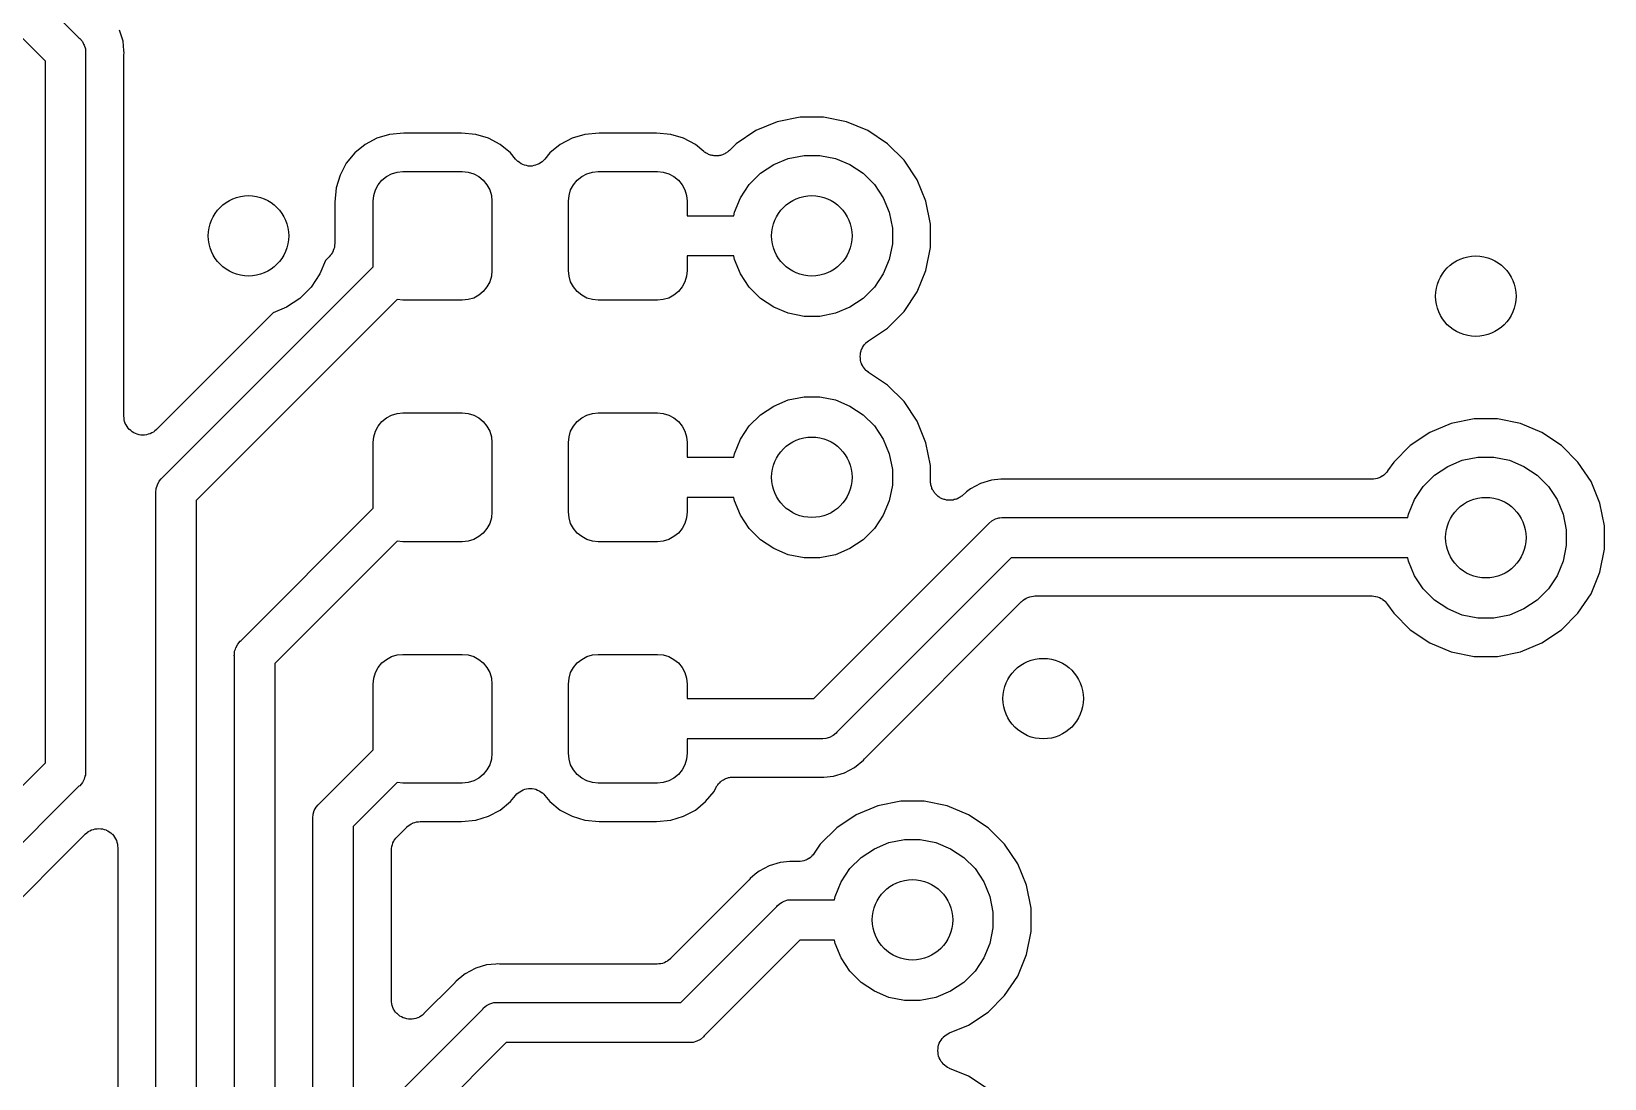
# Model space of a CAD drawing. Extents: x 100.2 to 129.8, y -164.8 to -95.2.
# Drawn here: x 115.22 to 123.04, y -117.79 to -112.58 of the extents above; entities that cross this region are included whole.
import ezdxf

# ---------------------------------------------------------------- set-up
doc = ezdxf.new("R2010")
doc.units = 0
doc.layers.add('BLACK', color=7, linetype='CONTINUOUS')

msp = doc.modelspace()

# ---------------------------------------------------------------- linework, layer by layer
at = {"layer": 'BLACK', "linetype": 'CONTINUOUS'}
for p, q in [((115.167, -112.325), (115.457, -112.616)), ((115.29, -112.731), (115.051, -112.492)), ((115.676, -112.633), (115.659, -112.578)), ((115.457, -112.616), (115.461, -112.619)), ((115.461, -112.619), (115.474, -112.634)), ((115.474, -112.634), (115.48, -112.647)), ((115.48, -112.647), (115.483, -112.652)), ((115.483, -112.652), (115.489, -112.67)), ((115.489, -112.67), (115.489, -112.67)), ((115.489, -112.67), (115.49, -112.685)), ((115.68, -112.679), (115.676, -112.633)), ((115.29, -116.22), (115.29, -112.731)), ((115.49, -112.685), (115.49, -112.685)), ((115.49, -112.685), (115.49, -112.69)), ((115.49, -112.69), (115.49, -112.695)), ((115.49, -112.695), (115.49, -116.257)), ((115.681, -112.69), (115.68, -112.679)), ((115.68, -112.679), (115.68, -112.679)), ((115.68, -112.7), (115.681, -112.69)), ((115.68, -112.704), (115.68, -112.7)), ((115.68, -112.708), (115.68, -112.704)), ((115.68, -112.709), (115.68, -112.708)), ((115.68, -114.496), (115.68, -112.709)), ((118.928, -113.033), (118.821, -113.077)), ((119.042, -113.01), (118.928, -113.033)), ((119.158, -113.01), (119.042, -113.01)), ((119.272, -113.033), (119.158, -113.01)), ((119.379, -113.077), (119.272, -113.033)), ((116.938, -113.115), (116.879, -113.146)), ((117.001, -113.096), (116.938, -113.115)), ((117.072, -113.089), (117.001, -113.096)), ((117.358, -113.089), (117.072, -113.089)), ((117.429, -113.096), (117.358, -113.089)), ((117.492, -113.115), (117.429, -113.096)), ((117.551, -113.146), (117.492, -113.115)), ((117.908, -113.115), (117.849, -113.146)), ((117.971, -113.096), (117.908, -113.115)), ((118.042, -113.089), (117.971, -113.096)), ((118.328, -113.089), (118.042, -113.089)), ((118.399, -113.096), (118.328, -113.089)), ((118.462, -113.115), (118.399, -113.096)), ((118.521, -113.146), (118.462, -113.115)), ((118.821, -113.077), (118.724, -113.142)), ((119.476, -113.142), (119.379, -113.077)), ((116.828, -113.188), (116.786, -113.239)), ((116.879, -113.146), (116.828, -113.188)), ((117.602, -113.188), (117.551, -113.146)), ((117.627, -113.218), (117.602, -113.188)), ((117.633, -113.225), (117.627, -113.218)), ((117.773, -113.219), (117.766, -113.226)), ((117.798, -113.188), (117.773, -113.218)), ((117.773, -113.218), (117.773, -113.219)), ((117.773, -113.219), (117.773, -113.219)), ((117.773, -113.219), (117.773, -113.219)), ((117.773, -113.219), (117.773, -113.219)), ((117.849, -113.146), (117.798, -113.188)), ((118.563, -113.181), (118.521, -113.146)), ((118.567, -113.184), (118.563, -113.181)), ((118.57, -113.186), (118.567, -113.184)), ((118.574, -113.189), (118.57, -113.186)), ((118.579, -113.191), (118.574, -113.189)), ((118.583, -113.193), (118.579, -113.191)), ((118.586, -113.195), (118.583, -113.193)), ((118.591, -113.197), (118.586, -113.195)), ((118.596, -113.199), (118.591, -113.197)), ((118.6, -113.199), (118.596, -113.199)), ((118.604, -113.201), (118.6, -113.199)), ((118.609, -113.201), (118.604, -113.201)), ((118.614, -113.202), (118.609, -113.201)), ((118.618, -113.202), (118.614, -113.202)), ((118.623, -113.203), (118.618, -113.202)), ((118.628, -113.202), (118.623, -113.203)), ((118.632, -113.202), (118.628, -113.202)), ((118.637, -113.202), (118.632, -113.202)), ((118.641, -113.201), (118.637, -113.202)), ((118.646, -113.2), (118.641, -113.201)), ((118.651, -113.199), (118.646, -113.2)), ((118.655, -113.197), (118.651, -113.199)), ((118.659, -113.196), (118.655, -113.197)), ((118.663, -113.194), (118.659, -113.196)), ((118.668, -113.192), (118.663, -113.194)), ((118.671, -113.189), (118.668, -113.192)), ((118.675, -113.187), (118.671, -113.189)), ((118.679, -113.184), (118.675, -113.187)), ((118.683, -113.182), (118.679, -113.184)), ((118.686, -113.179), (118.683, -113.182)), ((118.69, -113.176), (118.686, -113.179)), ((118.691, -113.175), (118.69, -113.176)), ((118.724, -113.142), (118.691, -113.175)), ((118.911, -113.246), (118.983, -113.215)), ((118.983, -113.215), (119.061, -113.2)), ((119.061, -113.2), (119.139, -113.2)), ((119.139, -113.2), (119.217, -113.215)), ((119.217, -113.215), (119.289, -113.246)), ((119.558, -113.224), (119.476, -113.142)), ((116.786, -113.239), (116.755, -113.298)), ((116.986, -113.305), (117.011, -113.291)), ((117.011, -113.291), (117.039, -113.283)), ((117.039, -113.283), (117.067, -113.28)), ((117.067, -113.28), (117.362, -113.28)), ((117.362, -113.28), (117.391, -113.283)), ((117.391, -113.283), (117.419, -113.291)), ((117.419, -113.291), (117.444, -113.305)), ((117.639, -113.231), (117.633, -113.225)), ((117.64, -113.231), (117.639, -113.231)), ((117.639, -113.231), (117.639, -113.231)), ((117.647, -113.236), (117.64, -113.231)), ((117.655, -113.242), (117.647, -113.236)), ((117.663, -113.245), (117.655, -113.242)), ((117.655, -113.242), (117.655, -113.242)), ((117.655, -113.242), (117.655, -113.242)), ((117.672, -113.249), (117.663, -113.245)), ((117.681, -113.251), (117.672, -113.249)), ((117.672, -113.249), (117.672, -113.249)), ((117.672, -113.249), (117.672, -113.249)), ((117.69, -113.253), (117.681, -113.251)), ((117.699, -113.253), (117.69, -113.253)), ((117.69, -113.253), (117.69, -113.253)), ((117.69, -113.253), (117.69, -113.253)), ((117.708, -113.253), (117.699, -113.253)), ((117.709, -113.253), (117.708, -113.253)), ((117.718, -113.251), (117.709, -113.253)), ((117.709, -113.253), (117.709, -113.253)), ((117.727, -113.249), (117.718, -113.251)), ((117.735, -113.246), (117.727, -113.249)), ((117.727, -113.249), (117.727, -113.249)), ((117.727, -113.249), (117.727, -113.249)), ((117.744, -113.242), (117.735, -113.246)), ((117.752, -113.237), (117.744, -113.242)), ((117.744, -113.242), (117.744, -113.242)), ((117.744, -113.242), (117.744, -113.242)), ((117.759, -113.232), (117.752, -113.237)), ((117.76, -113.232), (117.759, -113.232)), ((117.766, -113.226), (117.76, -113.232)), ((117.76, -113.232), (117.76, -113.232)), ((117.956, -113.305), (117.981, -113.291)), ((117.981, -113.291), (118.009, -113.283)), ((118.009, -113.283), (118.037, -113.28)), ((118.037, -113.28), (118.332, -113.28)), ((118.332, -113.28), (118.361, -113.283)), ((118.361, -113.283), (118.389, -113.291)), ((118.389, -113.291), (118.414, -113.305)), ((118.789, -113.345), (118.845, -113.289)), ((118.845, -113.289), (118.911, -113.246)), ((119.289, -113.246), (119.355, -113.289)), ((119.355, -113.289), (119.411, -113.345)), ((119.623, -113.321), (119.558, -113.224)), ((116.736, -113.361), (116.729, -113.432)), ((116.755, -113.298), (116.736, -113.361)), ((116.923, -113.399), (116.931, -113.371)), ((116.931, -113.371), (116.945, -113.346)), ((116.945, -113.346), (116.963, -113.323)), ((116.963, -113.323), (116.986, -113.305)), ((117.444, -113.305), (117.467, -113.323)), ((117.467, -113.323), (117.485, -113.346)), ((117.485, -113.346), (117.499, -113.371)), ((117.499, -113.371), (117.507, -113.399)), ((117.893, -113.399), (117.901, -113.371)), ((117.901, -113.371), (117.915, -113.346)), ((117.915, -113.346), (117.933, -113.323)), ((117.933, -113.323), (117.956, -113.305)), ((118.414, -113.305), (118.437, -113.323)), ((118.437, -113.323), (118.455, -113.346)), ((118.455, -113.346), (118.469, -113.371)), ((118.469, -113.371), (118.477, -113.399)), ((118.746, -113.411), (118.789, -113.345)), ((119.411, -113.345), (119.454, -113.411)), ((119.667, -113.428), (119.623, -113.321)), ((116.729, -113.432), (116.729, -113.637)), ((116.92, -113.427), (116.923, -113.399)), ((116.92, -113.754), (116.92, -113.427)), ((117.507, -113.399), (117.51, -113.427)), ((117.51, -113.427), (117.51, -113.772)), ((117.89, -113.427), (117.893, -113.399)), ((117.89, -113.772), (117.89, -113.427)), ((118.477, -113.399), (118.48, -113.427)), ((118.48, -113.427), (118.48, -113.5)), ((118.715, -113.483), (118.746, -113.411)), ((119.454, -113.411), (119.485, -113.483)), ((119.69, -113.542), (119.667, -113.428)), ((118.48, -113.5), (118.712, -113.5)), ((118.712, -113.5), (118.715, -113.483)), ((119.485, -113.483), (119.5, -113.561)), ((119.5, -113.561), (119.5, -113.639)), ((119.69, -113.658), (119.69, -113.542)), ((116.717, -113.682), (116.713, -113.69)), ((116.721, -113.674), (116.717, -113.682)), ((116.724, -113.665), (116.721, -113.673)), ((116.721, -113.673), (116.721, -113.674)), ((116.721, -113.674), (116.721, -113.674)), ((116.727, -113.657), (116.724, -113.665)), ((116.728, -113.647), (116.727, -113.656)), ((116.727, -113.656), (116.727, -113.656)), ((116.727, -113.656), (116.727, -113.657)), ((116.729, -113.638), (116.728, -113.647)), ((116.729, -113.637), (116.729, -113.637)), ((116.729, -113.637), (116.729, -113.637)), ((116.729, -113.637), (116.729, -113.637)), ((116.729, -113.637), (116.729, -113.638)), ((119.5, -113.639), (119.485, -113.717)), ((119.667, -113.772), (119.69, -113.658)), ((115.873, -114.801), (116.92, -113.754)), ((116.682, -113.723), (116.654, -113.789)), ((116.701, -113.704), (116.682, -113.723)), ((116.706, -113.697), (116.701, -113.704)), ((116.712, -113.691), (116.706, -113.697)), ((116.713, -113.69), (116.712, -113.69)), ((116.712, -113.69), (116.712, -113.691)), ((118.712, -113.7), (118.48, -113.7)), ((118.48, -113.7), (118.48, -113.772)), ((118.715, -113.717), (118.712, -113.7)), ((118.746, -113.789), (118.715, -113.717)), ((119.485, -113.717), (119.454, -113.789)), ((116.654, -113.789), (116.611, -113.855)), ((117.499, -113.829), (117.485, -113.854)), ((117.507, -113.801), (117.499, -113.829)), ((117.51, -113.772), (117.507, -113.801)), ((117.893, -113.801), (117.89, -113.772)), ((117.901, -113.829), (117.893, -113.801)), ((117.915, -113.854), (117.901, -113.829)), ((118.469, -113.829), (118.455, -113.854)), ((118.477, -113.801), (118.469, -113.829)), ((118.48, -113.772), (118.477, -113.801)), ((118.789, -113.855), (118.746, -113.789)), ((119.454, -113.789), (119.411, -113.855)), ((119.623, -113.879), (119.667, -113.772)), ((117.039, -113.917), (116.04, -114.916)), ((116.555, -113.911), (116.489, -113.954)), ((116.611, -113.855), (116.555, -113.911)), ((117.067, -113.92), (117.039, -113.917)), ((117.362, -113.92), (117.067, -113.92)), ((117.391, -113.917), (117.362, -113.92)), ((117.419, -113.909), (117.391, -113.917)), ((117.444, -113.895), (117.419, -113.909)), ((117.467, -113.877), (117.444, -113.895)), ((117.485, -113.854), (117.467, -113.877)), ((117.933, -113.877), (117.915, -113.854)), ((117.956, -113.895), (117.933, -113.877)), ((117.981, -113.909), (117.956, -113.895)), ((118.009, -113.917), (117.981, -113.909)), ((118.037, -113.92), (118.009, -113.917)), ((118.332, -113.92), (118.037, -113.92)), ((118.361, -113.917), (118.332, -113.92)), ((118.389, -113.909), (118.361, -113.917)), ((118.414, -113.895), (118.389, -113.909)), ((118.437, -113.877), (118.414, -113.895)), ((118.455, -113.854), (118.437, -113.877)), ((118.845, -113.911), (118.789, -113.855)), ((118.911, -113.954), (118.845, -113.911)), ((119.355, -113.911), (119.289, -113.954)), ((119.411, -113.855), (119.355, -113.911)), ((119.558, -113.976), (119.623, -113.879)), ((116.423, -113.982), (115.842, -114.563)), ((116.489, -113.954), (116.423, -113.982)), ((118.983, -113.985), (118.911, -113.954)), ((119.061, -114), (118.983, -113.985)), ((119.139, -114), (119.061, -114)), ((119.217, -113.985), (119.139, -114)), ((119.289, -113.954), (119.217, -113.985)), ((119.476, -114.058), (119.558, -113.976)), ((119.382, -114.121), (119.476, -114.058)), ((119.348, -114.163), (119.352, -114.155)), ((119.352, -114.155), (119.356, -114.147)), ((119.356, -114.147), (119.362, -114.14)), ((119.356, -114.147), (119.356, -114.147)), ((119.356, -114.147), (119.356, -114.147)), ((119.362, -114.14), (119.368, -114.133)), ((119.368, -114.132), (119.375, -114.127)), ((119.368, -114.133), (119.368, -114.132)), ((119.368, -114.133), (119.368, -114.133)), ((119.375, -114.127), (119.382, -114.121)), ((119.34, -114.199), (119.341, -114.19)), ((119.34, -114.2), (119.34, -114.199)), ((119.34, -114.199), (119.34, -114.199)), ((119.341, -114.208), (119.34, -114.2)), ((119.341, -114.19), (119.342, -114.181)), ((119.342, -114.218), (119.341, -114.208)), ((119.342, -114.181), (119.345, -114.172)), ((119.342, -114.181), (119.342, -114.181)), ((119.342, -114.181), (119.342, -114.181)), ((119.344, -114.227), (119.342, -114.218)), ((119.342, -114.218), (119.342, -114.218)), ((119.342, -114.218), (119.342, -114.218)), ((119.347, -114.235), (119.344, -114.227)), ((119.345, -114.172), (119.347, -114.163)), ((119.347, -114.163), (119.347, -114.163)), ((119.347, -114.163), (119.348, -114.163)), ((119.347, -114.236), (119.347, -114.235)), ((119.351, -114.244), (119.347, -114.236)), ((119.347, -114.236), (119.347, -114.236)), ((119.355, -114.252), (119.351, -114.244)), ((119.356, -114.252), (119.355, -114.252)), ((119.361, -114.259), (119.356, -114.252)), ((119.356, -114.252), (119.356, -114.252)), ((119.367, -114.266), (119.361, -114.259)), ((119.367, -114.267), (119.367, -114.266)), ((119.367, -114.266), (119.367, -114.266)), ((119.374, -114.272), (119.367, -114.267)), ((119.381, -114.278), (119.374, -114.272)), ((119.382, -114.279), (119.381, -114.278)), ((119.476, -114.342), (119.382, -114.279)), ((119.382, -114.279), (119.382, -114.279)), ((119.382, -114.279), (119.382, -114.279)), ((119.382, -114.279), (119.382, -114.279)), ((119.558, -114.424), (119.476, -114.342)), ((118.845, -114.489), (118.911, -114.446)), ((118.911, -114.446), (118.983, -114.415)), ((118.983, -114.415), (119.061, -114.4)), ((119.061, -114.4), (119.139, -114.4)), ((119.139, -114.4), (119.217, -114.415)), ((119.217, -114.415), (119.289, -114.446)), ((119.289, -114.446), (119.355, -114.489)), ((119.623, -114.521), (119.558, -114.424)), ((115.681, -114.505), (115.68, -114.496)), ((115.682, -114.514), (115.681, -114.505)), ((115.684, -114.523), (115.682, -114.514)), ((115.682, -114.514), (115.682, -114.514)), ((115.682, -114.514), (115.682, -114.514)), ((115.687, -114.531), (115.684, -114.523)), ((115.687, -114.532), (115.687, -114.531)), ((115.691, -114.54), (115.687, -114.532)), ((115.687, -114.532), (115.687, -114.532)), ((115.696, -114.548), (115.691, -114.54)), ((115.702, -114.555), (115.696, -114.548)), ((115.696, -114.548), (115.696, -114.548)), ((115.696, -114.548), (115.696, -114.548)), ((116.931, -114.571), (116.945, -114.546)), ((116.945, -114.546), (116.963, -114.523)), ((116.963, -114.523), (116.986, -114.505)), ((116.986, -114.505), (117.011, -114.491)), ((117.011, -114.491), (117.039, -114.483)), ((117.039, -114.483), (117.067, -114.48)), ((117.067, -114.48), (117.362, -114.48)), ((117.362, -114.48), (117.391, -114.483)), ((117.391, -114.483), (117.419, -114.491)), ((117.419, -114.491), (117.444, -114.505)), ((117.444, -114.505), (117.467, -114.523)), ((117.467, -114.523), (117.485, -114.546)), ((117.485, -114.546), (117.499, -114.571)), ((117.901, -114.571), (117.915, -114.546)), ((117.915, -114.546), (117.933, -114.523)), ((117.933, -114.523), (117.956, -114.505)), ((117.956, -114.505), (117.981, -114.491)), ((117.981, -114.491), (118.009, -114.483)), ((118.009, -114.483), (118.037, -114.48)), ((118.037, -114.48), (118.332, -114.48)), ((118.332, -114.48), (118.361, -114.483)), ((118.361, -114.483), (118.389, -114.491)), ((118.389, -114.491), (118.414, -114.505)), ((118.414, -114.505), (118.437, -114.523)), ((118.437, -114.523), (118.455, -114.546)), ((118.455, -114.546), (118.469, -114.571)), ((118.746, -114.611), (118.789, -114.545)), ((118.789, -114.545), (118.845, -114.489)), ((119.355, -114.489), (119.411, -114.545)), ((119.411, -114.545), (119.454, -114.611)), ((119.667, -114.628), (119.623, -114.521)), ((122.278, -114.533), (122.171, -114.577)), ((122.392, -114.51), (122.278, -114.533)), ((122.508, -114.51), (122.392, -114.51)), ((122.622, -114.533), (122.508, -114.51)), ((122.729, -114.577), (122.622, -114.533)), ((115.707, -114.562), (115.702, -114.555)), ((115.708, -114.562), (115.707, -114.562)), ((115.707, -114.562), (115.707, -114.562)), ((115.715, -114.568), (115.708, -114.562)), ((115.722, -114.574), (115.715, -114.568)), ((115.73, -114.579), (115.722, -114.574)), ((115.722, -114.574), (115.722, -114.574)), ((115.722, -114.574), (115.722, -114.574)), ((115.738, -114.583), (115.73, -114.579)), ((115.747, -114.586), (115.738, -114.583)), ((115.738, -114.583), (115.738, -114.583)), ((115.738, -114.583), (115.738, -114.583)), ((115.756, -114.589), (115.747, -114.586)), ((115.765, -114.59), (115.756, -114.589)), ((115.756, -114.589), (115.756, -114.589)), ((115.756, -114.589), (115.756, -114.589)), ((115.774, -114.591), (115.765, -114.59)), ((115.783, -114.59), (115.774, -114.591)), ((115.774, -114.591), (115.774, -114.59)), ((115.774, -114.59), (115.774, -114.591)), ((115.792, -114.589), (115.783, -114.59)), ((115.793, -114.589), (115.792, -114.589)), ((115.801, -114.586), (115.793, -114.589)), ((115.793, -114.589), (115.793, -114.589)), ((115.81, -114.584), (115.801, -114.586)), ((115.811, -114.584), (115.81, -114.584)), ((115.81, -114.584), (115.81, -114.584)), ((115.819, -114.579), (115.811, -114.584)), ((115.827, -114.575), (115.819, -114.579)), ((115.834, -114.569), (115.827, -114.575)), ((115.827, -114.575), (115.827, -114.575)), ((115.827, -114.575), (115.827, -114.575)), ((115.841, -114.564), (115.834, -114.569)), ((115.842, -114.563), (115.841, -114.563)), ((115.841, -114.563), (115.841, -114.563)), ((115.841, -114.563), (115.841, -114.563)), ((115.841, -114.563), (115.841, -114.564)), ((116.92, -114.627), (116.923, -114.599)), ((116.923, -114.599), (116.931, -114.571)), ((117.499, -114.571), (117.507, -114.599)), ((117.507, -114.599), (117.51, -114.627)), ((117.89, -114.627), (117.893, -114.599)), ((117.893, -114.599), (117.901, -114.571)), ((118.469, -114.571), (118.477, -114.599)), ((118.477, -114.599), (118.48, -114.627)), ((118.715, -114.683), (118.746, -114.611)), ((119.454, -114.611), (119.485, -114.683)), ((122.171, -114.577), (122.074, -114.642)), ((122.826, -114.642), (122.729, -114.577)), ((116.92, -114.954), (116.92, -114.627)), ((117.51, -114.627), (117.51, -114.972)), ((117.89, -114.972), (117.89, -114.627)), ((118.48, -114.627), (118.48, -114.7)), ((118.48, -114.7), (118.712, -114.7)), ((118.712, -114.7), (118.715, -114.683)), ((119.485, -114.683), (119.5, -114.761)), ((119.69, -114.742), (119.667, -114.628)), ((122.074, -114.642), (121.992, -114.724)), ((122.333, -114.715), (122.411, -114.7)), ((122.411, -114.7), (122.489, -114.7)), ((122.489, -114.7), (122.567, -114.715)), ((122.908, -114.724), (122.826, -114.642)), ((119.5, -114.761), (119.5, -114.839)), ((119.69, -114.819), (119.69, -114.742)), ((121.956, -114.776), (121.95, -114.782)), ((121.95, -114.782), (121.95, -114.783)), ((121.962, -114.769), (121.956, -114.776)), ((121.992, -114.724), (121.962, -114.768)), ((121.962, -114.768), (121.962, -114.768)), ((121.962, -114.768), (121.962, -114.768)), ((121.962, -114.768), (121.962, -114.768)), ((121.962, -114.768), (121.962, -114.769)), ((122.195, -114.789), (122.261, -114.746)), ((122.261, -114.746), (122.333, -114.715)), ((122.567, -114.715), (122.639, -114.746)), ((122.639, -114.746), (122.705, -114.789)), ((122.973, -114.821), (122.908, -114.724)), ((115.839, -114.875), (115.841, -114.855)), ((115.841, -114.855), (115.847, -114.837)), ((115.847, -114.837), (115.856, -114.819)), ((115.856, -114.819), (115.866, -114.808)), ((115.866, -114.808), (115.869, -114.804)), ((115.869, -114.804), (115.873, -114.801)), ((119.5, -114.839), (119.485, -114.917)), ((119.69, -114.824), (119.69, -114.819)), ((119.69, -114.828), (119.69, -114.824)), ((119.691, -114.833), (119.69, -114.828)), ((119.692, -114.838), (119.691, -114.833)), ((119.693, -114.842), (119.692, -114.838)), ((119.694, -114.847), (119.693, -114.842)), ((119.696, -114.851), (119.694, -114.847)), ((119.697, -114.856), (119.696, -114.851)), ((119.699, -114.86), (119.697, -114.856)), ((119.701, -114.864), (119.699, -114.86)), ((119.888, -114.858), (119.869, -114.873)), ((119.938, -114.831), (119.888, -114.858)), ((119.993, -114.814), (119.938, -114.831)), ((120.04, -114.81), (119.993, -114.814)), ((120.05, -114.809), (120.04, -114.81)), ((120.04, -114.81), (120.04, -114.81)), ((120.06, -114.81), (120.05, -114.809)), ((120.064, -114.81), (120.06, -114.81)), ((120.068, -114.81), (120.064, -114.81)), ((120.069, -114.81), (120.068, -114.81)), ((121.883, -114.81), (120.069, -114.81)), ((121.892, -114.809), (121.883, -114.81)), ((121.901, -114.808), (121.892, -114.809)), ((121.902, -114.808), (121.901, -114.808)), ((121.901, -114.808), (121.901, -114.808)), ((121.91, -114.806), (121.902, -114.808)), ((121.919, -114.803), (121.91, -114.806)), ((121.92, -114.803), (121.919, -114.803)), ((121.919, -114.803), (121.919, -114.803)), ((121.927, -114.799), (121.92, -114.803)), ((121.935, -114.795), (121.927, -114.799)), ((121.936, -114.794), (121.935, -114.795)), ((121.943, -114.789), (121.936, -114.794)), ((121.936, -114.794), (121.936, -114.794)), ((121.95, -114.783), (121.943, -114.789)), ((121.95, -114.783), (121.95, -114.783)), ((122.096, -114.911), (122.139, -114.845)), ((122.139, -114.845), (122.195, -114.789)), ((122.705, -114.789), (122.761, -114.845)), ((122.761, -114.845), (122.804, -114.911)), ((123.017, -114.928), (122.973, -114.821)), ((115.84, -114.88), (115.839, -114.875)), ((115.84, -120.693), (115.84, -114.88)), ((116.04, -114.916), (116.04, -120.73)), ((118.712, -114.9), (118.48, -114.9)), ((118.48, -114.9), (118.48, -114.972)), ((118.715, -114.917), (118.712, -114.9)), ((118.746, -114.989), (118.715, -114.917)), ((119.485, -114.917), (119.454, -114.989)), ((119.704, -114.868), (119.701, -114.864)), ((119.706, -114.872), (119.704, -114.868)), ((119.709, -114.875), (119.706, -114.872)), ((119.711, -114.879), (119.709, -114.875)), ((119.715, -114.883), (119.711, -114.879)), ((119.718, -114.886), (119.715, -114.883)), ((119.721, -114.889), (119.718, -114.886)), ((119.724, -114.892), (119.721, -114.889)), ((119.728, -114.895), (119.724, -114.892)), ((119.732, -114.898), (119.728, -114.895)), ((119.736, -114.9), (119.732, -114.898)), ((119.739, -114.903), (119.736, -114.9)), ((119.744, -114.905), (119.739, -114.903)), ((119.748, -114.907), (119.744, -114.905)), ((119.752, -114.908), (119.748, -114.907)), ((119.757, -114.91), (119.752, -114.908)), ((119.761, -114.911), (119.757, -114.91)), ((119.766, -114.912), (119.761, -114.911)), ((119.77, -114.913), (119.766, -114.912)), ((119.775, -114.914), (119.77, -114.913)), ((119.78, -114.914), (119.775, -114.914)), ((119.784, -114.914), (119.78, -114.914)), ((119.789, -114.914), (119.784, -114.914)), ((119.793, -114.914), (119.789, -114.914)), ((119.798, -114.913), (119.793, -114.914)), ((119.803, -114.913), (119.798, -114.913)), ((119.807, -114.911), (119.803, -114.913)), ((119.811, -114.911), (119.807, -114.911)), ((119.816, -114.909), (119.811, -114.911)), ((119.821, -114.908), (119.816, -114.909)), ((119.825, -114.905), (119.821, -114.908)), ((119.829, -114.904), (119.825, -114.905)), ((119.833, -114.901), (119.829, -114.904)), ((119.837, -114.899), (119.833, -114.901)), ((119.84, -114.896), (119.837, -114.899)), ((119.844, -114.894), (119.84, -114.896)), ((119.845, -114.893), (119.844, -114.894)), ((119.869, -114.873), (119.845, -114.893)), ((119.869, -114.873), (119.869, -114.873)), ((122.065, -114.983), (122.096, -114.911)), ((122.804, -114.911), (122.835, -114.983)), ((123.04, -115.042), (123.017, -114.928)), ((116.263, -115.611), (116.92, -114.954)), ((117.507, -115.001), (117.499, -115.029)), ((117.51, -114.972), (117.507, -115.001)), ((117.893, -115.001), (117.89, -114.972)), ((117.901, -115.029), (117.893, -115.001)), ((118.477, -115.001), (118.469, -115.029)), ((118.48, -114.972), (118.477, -115.001)), ((118.789, -115.055), (118.746, -114.989)), ((119.454, -114.989), (119.411, -115.055)), ((119.979, -115.029), (119.994, -115.016)), ((119.994, -115.016), (120.012, -115.007)), ((120.012, -115.007), (120.025, -115.003)), ((120.025, -115.003), (120.03, -115.001)), ((120.03, -115.001), (120.034, -115.001)), ((120.034, -115.001), (120.045, -115)), ((120.045, -115), (120.045, -115)), ((120.045, -115), (120.05, -115)), ((120.05, -115), (120.055, -115)), ((120.055, -115), (122.062, -115)), ((122.062, -115), (122.065, -114.983)), ((122.835, -114.983), (122.85, -115.061)), ((117.444, -115.095), (117.419, -115.109)), ((117.467, -115.077), (117.444, -115.095)), ((117.485, -115.054), (117.467, -115.077)), ((117.499, -115.029), (117.485, -115.054)), ((117.915, -115.054), (117.901, -115.029)), ((117.933, -115.077), (117.915, -115.054)), ((117.956, -115.095), (117.933, -115.077)), ((117.981, -115.109), (117.956, -115.095)), ((118.414, -115.095), (118.389, -115.109)), ((118.437, -115.077), (118.414, -115.095)), ((118.455, -115.054), (118.437, -115.077)), ((118.469, -115.029), (118.455, -115.054)), ((118.845, -115.111), (118.789, -115.055)), ((119.109, -115.9), (119.976, -115.033)), ((119.411, -115.055), (119.355, -115.111)), ((119.976, -115.033), (119.979, -115.029)), ((122.85, -115.061), (122.85, -115.139)), ((123.04, -115.158), (123.04, -115.042)), ((117.039, -115.117), (116.43, -115.726)), ((117.067, -115.12), (117.039, -115.117)), ((117.362, -115.12), (117.067, -115.12)), ((117.391, -115.117), (117.362, -115.12)), ((117.419, -115.109), (117.391, -115.117)), ((118.009, -115.117), (117.981, -115.109)), ((118.037, -115.12), (118.009, -115.117)), ((118.332, -115.12), (118.037, -115.12)), ((118.361, -115.117), (118.332, -115.12)), ((118.389, -115.109), (118.361, -115.117)), ((118.911, -115.154), (118.845, -115.111)), ((118.983, -115.185), (118.911, -115.154)), ((119.289, -115.154), (119.217, -115.185)), ((119.355, -115.111), (119.289, -115.154)), ((122.85, -115.139), (122.835, -115.217)), ((123.017, -115.272), (123.04, -115.158)), ((119.061, -115.2), (118.983, -115.185)), ((119.139, -115.2), (119.061, -115.2)), ((119.217, -115.185), (119.139, -115.2)), ((120.091, -115.2), (119.224, -116.067)), ((122.062, -115.2), (120.091, -115.2)), ((122.065, -115.217), (122.062, -115.2)), ((122.096, -115.289), (122.065, -115.217)), ((122.835, -115.217), (122.804, -115.289)), ((122.139, -115.355), (122.096, -115.289)), ((122.804, -115.289), (122.761, -115.355)), ((122.973, -115.379), (123.017, -115.272)), ((120.15, -115.411), (120.157, -115.406)), ((120.157, -115.406), (120.158, -115.405)), ((120.157, -115.406), (120.157, -115.406)), ((120.158, -115.405), (120.166, -115.401)), ((120.166, -115.401), (120.173, -115.397)), ((120.173, -115.397), (120.174, -115.397)), ((120.174, -115.397), (120.183, -115.394)), ((120.174, -115.397), (120.174, -115.397)), ((120.183, -115.394), (120.191, -115.392)), ((120.191, -115.392), (120.192, -115.392)), ((120.192, -115.392), (120.201, -115.391)), ((120.192, -115.392), (120.192, -115.392)), ((120.201, -115.391), (120.209, -115.39)), ((120.209, -115.39), (121.883, -115.39)), ((121.883, -115.39), (121.884, -115.39)), ((121.884, -115.39), (121.884, -115.39)), ((121.884, -115.39), (121.884, -115.39)), ((121.884, -115.39), (121.885, -115.39)), ((121.885, -115.39), (121.894, -115.391)), ((121.894, -115.391), (121.902, -115.392)), ((121.902, -115.392), (121.903, -115.392)), ((121.903, -115.392), (121.903, -115.392)), ((121.903, -115.392), (121.912, -115.395)), ((121.912, -115.395), (121.92, -115.397)), ((121.92, -115.397), (121.92, -115.398)), ((121.92, -115.398), (121.921, -115.398)), ((121.921, -115.398), (121.929, -115.402)), ((121.929, -115.402), (121.936, -115.406)), ((121.936, -115.406), (121.937, -115.406)), ((121.937, -115.406), (121.937, -115.407)), ((121.937, -115.407), (121.944, -115.412)), ((122.195, -115.411), (122.139, -115.355)), ((122.761, -115.355), (122.705, -115.411)), ((122.908, -115.476), (122.973, -115.379)), ((119.368, -116.192), (120.142, -115.418)), ((120.142, -115.418), (120.143, -115.418)), ((120.143, -115.417), (120.15, -115.411)), ((120.143, -115.418), (120.143, -115.417)), ((120.143, -115.418), (120.143, -115.418)), ((120.143, -115.418), (120.143, -115.418)), ((121.944, -115.412), (121.951, -115.418)), ((121.951, -115.418), (121.951, -115.418)), ((121.951, -115.418), (121.951, -115.419)), ((121.951, -115.419), (121.957, -115.425)), ((121.957, -115.425), (121.962, -115.432)), ((121.962, -115.432), (121.992, -115.476)), ((121.992, -115.476), (122.074, -115.558)), ((122.261, -115.454), (122.195, -115.411)), ((122.333, -115.485), (122.261, -115.454)), ((122.411, -115.5), (122.333, -115.485)), ((122.567, -115.485), (122.489, -115.5)), ((122.639, -115.454), (122.567, -115.485)), ((122.705, -115.411), (122.639, -115.454)), ((122.826, -115.558), (122.908, -115.476)), ((122.074, -115.558), (122.171, -115.623)), ((122.489, -115.5), (122.411, -115.5)), ((122.729, -115.623), (122.826, -115.558)), ((116.237, -115.647), (116.246, -115.629)), ((116.246, -115.629), (116.259, -115.614)), ((116.259, -115.614), (116.263, -115.611)), ((122.171, -115.623), (122.278, -115.667)), ((122.622, -115.667), (122.729, -115.623)), ((116.229, -115.685), (116.23, -115.68)), ((116.23, -115.69), (116.229, -115.685)), ((116.23, -115.68), (116.231, -115.665)), ((116.23, -115.68), (116.23, -115.68)), ((116.23, -120.869), (116.23, -115.69)), ((116.231, -115.665), (116.235, -115.654)), ((116.231, -115.665), (116.231, -115.665)), ((116.235, -115.654), (116.237, -115.647)), ((116.963, -115.723), (116.986, -115.705)), ((116.986, -115.705), (117.011, -115.691)), ((117.011, -115.691), (117.039, -115.683)), ((117.039, -115.683), (117.067, -115.68)), ((117.067, -115.68), (117.362, -115.68)), ((117.362, -115.68), (117.391, -115.683)), ((117.391, -115.683), (117.419, -115.691)), ((117.419, -115.691), (117.444, -115.705)), ((117.444, -115.705), (117.467, -115.723)), ((117.933, -115.723), (117.956, -115.705)), ((117.956, -115.705), (117.981, -115.691)), ((117.981, -115.691), (118.009, -115.683)), ((118.009, -115.683), (118.037, -115.68)), ((118.037, -115.68), (118.332, -115.68)), ((118.332, -115.68), (118.361, -115.683)), ((118.361, -115.683), (118.389, -115.691)), ((118.389, -115.691), (118.414, -115.705)), ((118.414, -115.705), (118.437, -115.723)), ((122.278, -115.667), (122.392, -115.69)), ((122.392, -115.69), (122.508, -115.69)), ((122.508, -115.69), (122.622, -115.667)), ((116.43, -115.726), (116.43, -120.905)), ((116.92, -115.828), (116.923, -115.799)), ((116.923, -115.799), (116.931, -115.771)), ((116.931, -115.771), (116.945, -115.746)), ((116.945, -115.746), (116.963, -115.723)), ((117.467, -115.723), (117.485, -115.746)), ((117.485, -115.746), (117.499, -115.771)), ((117.499, -115.771), (117.507, -115.799)), ((117.507, -115.799), (117.51, -115.828)), ((117.89, -115.828), (117.893, -115.799)), ((117.893, -115.799), (117.901, -115.771)), ((117.901, -115.771), (117.915, -115.746)), ((117.915, -115.746), (117.933, -115.723)), ((118.437, -115.723), (118.455, -115.746)), ((118.455, -115.746), (118.469, -115.771)), ((118.469, -115.771), (118.477, -115.799)), ((118.477, -115.799), (118.48, -115.828)), ((116.92, -116.154), (116.92, -115.828)), ((117.51, -115.828), (117.51, -116.172)), ((117.89, -116.172), (117.89, -115.828)), ((118.48, -115.828), (118.48, -115.9)), ((118.48, -115.9), (119.109, -115.9)), ((119.145, -116.1), (118.48, -116.1)), ((118.48, -116.1), (118.48, -116.172)), ((119.15, -116.1), (119.145, -116.1)), ((119.155, -116.1), (119.15, -116.1)), ((119.17, -116.099), (119.155, -116.1)), ((119.155, -116.1), (119.155, -116.1)), ((119.188, -116.093), (119.17, -116.099)), ((119.206, -116.084), (119.188, -116.093)), ((119.221, -116.071), (119.206, -116.084)), ((119.224, -116.067), (119.221, -116.071)), ((116.653, -116.421), (116.92, -116.154)), ((117.51, -116.172), (117.507, -116.201)), ((117.893, -116.201), (117.89, -116.172)), ((118.48, -116.172), (118.477, -116.201)), ((114.73, -116.78), (115.29, -116.22)), ((115.49, -116.266), (115.489, -116.278)), ((115.49, -116.257), (115.49, -116.262)), ((115.49, -116.262), (115.49, -116.266)), ((115.49, -116.266), (115.49, -116.266)), ((117.485, -116.254), (117.467, -116.277)), ((117.499, -116.229), (117.485, -116.254)), ((117.507, -116.201), (117.499, -116.229)), ((117.901, -116.229), (117.893, -116.201)), ((117.915, -116.254), (117.901, -116.229)), ((117.933, -116.277), (117.915, -116.254)), ((118.455, -116.254), (118.437, -116.277)), ((118.469, -116.229), (118.455, -116.254)), ((118.477, -116.201), (118.469, -116.229)), ((119.262, -116.269), (119.312, -116.242)), ((119.312, -116.242), (119.356, -116.206)), ((119.356, -116.206), (119.362, -116.199)), ((119.362, -116.199), (119.363, -116.198)), ((119.363, -116.198), (119.366, -116.195)), ((119.366, -116.195), (119.368, -116.192)), ((115.457, -116.336), (114.846, -116.947)), ((115.461, -116.333), (115.457, -116.336)), ((115.474, -116.317), (115.461, -116.333)), ((115.483, -116.3), (115.474, -116.317)), ((115.487, -116.285), (115.483, -116.3)), ((115.489, -116.281), (115.487, -116.285)), ((115.489, -116.278), (115.489, -116.281)), ((117.039, -116.317), (116.82, -116.536)), ((117.067, -116.32), (117.039, -116.317)), ((117.362, -116.32), (117.067, -116.32)), ((117.391, -116.317), (117.362, -116.32)), ((117.419, -116.309), (117.391, -116.317)), ((117.444, -116.295), (117.419, -116.309)), ((117.467, -116.277), (117.444, -116.295)), ((117.956, -116.295), (117.933, -116.277)), ((117.981, -116.309), (117.956, -116.295)), ((118.009, -116.317), (117.981, -116.309)), ((118.037, -116.32), (118.009, -116.317)), ((118.332, -116.32), (118.037, -116.32)), ((118.361, -116.317), (118.332, -116.32)), ((118.389, -116.309), (118.361, -116.317)), ((118.414, -116.295), (118.389, -116.309)), ((118.437, -116.277), (118.414, -116.295)), ((118.614, -116.361), (118.625, -116.34)), ((118.625, -116.339), (118.628, -116.336)), ((118.625, -116.34), (118.625, -116.339)), ((118.628, -116.336), (118.63, -116.332)), ((118.63, -116.332), (118.633, -116.328)), ((118.633, -116.328), (118.636, -116.324)), ((118.636, -116.324), (118.639, -116.321)), ((118.639, -116.321), (118.642, -116.318)), ((118.642, -116.318), (118.646, -116.314)), ((118.646, -116.314), (118.649, -116.311)), ((118.649, -116.311), (118.653, -116.309)), ((118.653, -116.309), (118.656, -116.306)), ((118.656, -116.306), (118.66, -116.303)), ((118.66, -116.303), (118.665, -116.301)), ((118.665, -116.301), (118.669, -116.299)), ((118.669, -116.299), (118.672, -116.297)), ((118.672, -116.297), (118.677, -116.296)), ((118.677, -116.296), (118.682, -116.294)), ((118.682, -116.294), (118.686, -116.293)), ((118.686, -116.293), (118.69, -116.292)), ((118.69, -116.292), (118.695, -116.291)), ((118.695, -116.291), (118.7, -116.29)), ((118.7, -116.29), (118.704, -116.29)), ((118.704, -116.29), (118.709, -116.29)), ((118.709, -116.29), (119.131, -116.29)), ((119.131, -116.29), (119.132, -116.29)), ((119.132, -116.29), (119.136, -116.29)), ((119.136, -116.29), (119.14, -116.29)), ((119.14, -116.29), (119.15, -116.291)), ((119.15, -116.291), (119.16, -116.29)), ((119.16, -116.29), (119.207, -116.286)), ((119.16, -116.29), (119.16, -116.29)), ((119.207, -116.286), (119.262, -116.269)), ((116.646, -116.428), (116.649, -116.424)), ((116.649, -116.424), (116.653, -116.421)), ((117.551, -116.454), (117.602, -116.412)), ((117.602, -116.412), (117.627, -116.382)), ((117.627, -116.381), (117.634, -116.374)), ((117.627, -116.382), (117.627, -116.381)), ((117.627, -116.381), (117.627, -116.381)), ((117.627, -116.381), (117.627, -116.381)), ((117.627, -116.381), (117.627, -116.381)), ((117.634, -116.374), (117.64, -116.368)), ((117.64, -116.368), (117.64, -116.368)), ((117.64, -116.368), (117.641, -116.368)), ((117.641, -116.368), (117.648, -116.363)), ((117.648, -116.363), (117.656, -116.358)), ((117.656, -116.358), (117.665, -116.354)), ((117.656, -116.358), (117.656, -116.358)), ((117.656, -116.358), (117.656, -116.358)), ((117.665, -116.354), (117.673, -116.351)), ((117.673, -116.351), (117.682, -116.349)), ((117.673, -116.351), (117.673, -116.351)), ((117.673, -116.351), (117.673, -116.351)), ((117.682, -116.349), (117.691, -116.347)), ((117.691, -116.347), (117.691, -116.347)), ((117.691, -116.347), (117.692, -116.347)), ((117.692, -116.347), (117.701, -116.347)), ((117.701, -116.347), (117.71, -116.347)), ((117.71, -116.347), (117.71, -116.347)), ((117.71, -116.347), (117.71, -116.347)), ((117.71, -116.347), (117.719, -116.349)), ((117.719, -116.349), (117.728, -116.351)), ((117.728, -116.351), (117.728, -116.351)), ((117.728, -116.351), (117.728, -116.351)), ((117.728, -116.351), (117.737, -116.355)), ((117.737, -116.355), (117.745, -116.358)), ((117.745, -116.358), (117.745, -116.358)), ((117.745, -116.358), (117.745, -116.358)), ((117.745, -116.358), (117.753, -116.363)), ((117.753, -116.363), (117.76, -116.369)), ((117.76, -116.369), (117.761, -116.369)), ((117.761, -116.369), (117.761, -116.369)), ((117.761, -116.369), (117.767, -116.375)), ((117.767, -116.375), (117.773, -116.382)), ((117.773, -116.382), (117.798, -116.412)), ((117.798, -116.412), (117.849, -116.454)), ((118.521, -116.454), (118.572, -116.412)), ((118.572, -116.412), (118.614, -116.361)), ((119.542, -116.41), (119.428, -116.433)), ((119.658, -116.41), (119.542, -116.41)), ((119.772, -116.433), (119.658, -116.41)), ((116.619, -116.495), (116.621, -116.475)), ((116.62, -116.5), (116.619, -116.495)), ((116.62, -121.03), (116.62, -116.5)), ((116.621, -116.475), (116.627, -116.457)), ((116.627, -116.457), (116.636, -116.439)), ((116.636, -116.439), (116.646, -116.428)), ((117.429, -116.504), (117.492, -116.485)), ((117.492, -116.485), (117.551, -116.454)), ((117.849, -116.454), (117.908, -116.485)), ((117.908, -116.485), (117.971, -116.504)), ((118.399, -116.504), (118.462, -116.485)), ((118.462, -116.485), (118.521, -116.454)), ((119.321, -116.477), (119.224, -116.542)), ((119.428, -116.433), (119.321, -116.477)), ((119.879, -116.477), (119.772, -116.433)), ((119.976, -116.542), (119.879, -116.477)), ((114.99, -117.072), (115.488, -116.574)), ((115.488, -116.574), (115.488, -116.573)), ((115.488, -116.573), (115.488, -116.573)), ((115.488, -116.573), (115.489, -116.573)), ((115.489, -116.573), (115.496, -116.567)), ((115.489, -116.573), (115.489, -116.573)), ((115.496, -116.567), (115.503, -116.562)), ((115.503, -116.561), (115.511, -116.557)), ((115.503, -116.562), (115.503, -116.561)), ((115.503, -116.561), (115.503, -116.561)), ((115.511, -116.557), (115.519, -116.553)), ((115.519, -116.553), (115.52, -116.553)), ((115.52, -116.553), (115.529, -116.55)), ((115.52, -116.553), (115.52, -116.553)), ((115.529, -116.55), (115.537, -116.548)), ((115.537, -116.548), (115.547, -116.547)), ((115.537, -116.548), (115.537, -116.548)), ((115.537, -116.548), (115.537, -116.548)), ((115.547, -116.547), (115.556, -116.546)), ((115.556, -116.546), (115.556, -116.546)), ((115.556, -116.546), (115.565, -116.547)), ((115.556, -116.546), (115.556, -116.546)), ((115.565, -116.547), (115.574, -116.548)), ((115.574, -116.548), (115.574, -116.548)), ((115.574, -116.548), (115.574, -116.548)), ((115.574, -116.548), (115.583, -116.551)), ((115.583, -116.551), (115.592, -116.553)), ((115.592, -116.553), (115.592, -116.554)), ((115.592, -116.554), (115.592, -116.554)), ((115.592, -116.554), (115.6, -116.558)), ((115.6, -116.558), (115.608, -116.562)), ((115.608, -116.562), (115.608, -116.562)), ((115.608, -116.562), (115.608, -116.562)), ((115.608, -116.562), (115.615, -116.568)), ((115.615, -116.568), (115.622, -116.574)), ((115.622, -116.574), (115.622, -116.574)), ((115.622, -116.574), (115.623, -116.574)), ((115.623, -116.574), (115.628, -116.581)), ((115.628, -116.581), (115.634, -116.588)), ((116.82, -116.536), (116.82, -121.067)), ((117.038, -116.587), (117.086, -116.539)), ((117.086, -116.539), (117.087, -116.538)), ((117.086, -116.539), (117.086, -116.539)), ((117.086, -116.539), (117.086, -116.539)), ((117.086, -116.539), (117.086, -116.539)), ((117.087, -116.538), (117.094, -116.533)), ((117.094, -116.533), (117.101, -116.527)), ((117.101, -116.527), (117.109, -116.523)), ((117.101, -116.527), (117.101, -116.527)), ((117.101, -116.527), (117.101, -116.527)), ((117.109, -116.523), (117.117, -116.519)), ((117.117, -116.519), (117.117, -116.518)), ((117.117, -116.518), (117.118, -116.518)), ((117.118, -116.518), (117.126, -116.516)), ((117.126, -116.516), (117.135, -116.513)), ((117.135, -116.513), (117.135, -116.513)), ((117.135, -116.513), (117.136, -116.513)), ((117.136, -116.513), (117.144, -116.512)), ((117.144, -116.512), (117.153, -116.511)), ((117.153, -116.511), (117.358, -116.511)), ((117.358, -116.511), (117.429, -116.504)), ((117.971, -116.504), (118.042, -116.511)), ((118.042, -116.511), (118.328, -116.511)), ((118.328, -116.511), (118.399, -116.504)), ((119.224, -116.542), (119.142, -116.624)), ((120.058, -116.624), (119.976, -116.542)), ((115.634, -116.588), (115.634, -116.589)), ((115.634, -116.589), (115.634, -116.589)), ((115.634, -116.589), (115.638, -116.597)), ((115.638, -116.597), (115.643, -116.605)), ((115.643, -116.605), (115.643, -116.605)), ((115.643, -116.605), (115.643, -116.605)), ((115.643, -116.605), (115.645, -116.614)), ((115.645, -116.614), (115.648, -116.623)), ((115.648, -116.623), (115.648, -116.623)), ((115.648, -116.623), (115.648, -116.623)), ((115.648, -116.623), (115.649, -116.632)), ((115.649, -116.632), (115.65, -116.641)), ((115.65, -116.641), (115.65, -120.575)), ((117.01, -116.653), (117.011, -116.644)), ((117.01, -116.654), (117.01, -116.653)), ((117.01, -117.399), (117.01, -116.654)), ((117.01, -116.654), (117.01, -116.654)), ((117.01, -116.654), (117.01, -116.654)), ((117.01, -116.654), (117.01, -116.654)), ((117.011, -116.644), (117.012, -116.636)), ((117.012, -116.635), (117.015, -116.626)), ((117.012, -116.636), (117.012, -116.635)), ((117.012, -116.635), (117.012, -116.635)), ((117.015, -116.626), (117.017, -116.618)), ((117.017, -116.618), (117.018, -116.618)), ((117.018, -116.617), (117.022, -116.609)), ((117.018, -116.618), (117.018, -116.617)), ((117.022, -116.609), (117.026, -116.602)), ((117.026, -116.602), (117.026, -116.601)), ((117.026, -116.601), (117.027, -116.601)), ((117.027, -116.601), (117.032, -116.594)), ((117.032, -116.594), (117.038, -116.587)), ((119.142, -116.624), (119.112, -116.668)), ((119.345, -116.689), (119.411, -116.646)), ((119.411, -116.646), (119.483, -116.615)), ((119.483, -116.615), (119.561, -116.6)), ((119.561, -116.6), (119.639, -116.6)), ((119.639, -116.6), (119.717, -116.615)), ((119.717, -116.615), (119.789, -116.646)), ((119.789, -116.646), (119.855, -116.689)), ((120.123, -116.721), (120.058, -116.624)), ((118.888, -116.731), (118.838, -116.758)), ((118.943, -116.714), (118.888, -116.731)), ((118.99, -116.71), (118.943, -116.714)), ((119, -116.709), (118.99, -116.71)), ((118.99, -116.71), (118.99, -116.71)), ((119.01, -116.71), (119, -116.709)), ((119.014, -116.71), (119.01, -116.71)), ((119.018, -116.71), (119.014, -116.71)), ((119.019, -116.71), (119.018, -116.71)), ((119.033, -116.71), (119.019, -116.71)), ((119.042, -116.709), (119.033, -116.71)), ((119.051, -116.708), (119.042, -116.709)), ((119.052, -116.708), (119.051, -116.708)), ((119.051, -116.708), (119.051, -116.708)), ((119.06, -116.706), (119.052, -116.708)), ((119.069, -116.703), (119.06, -116.706)), ((119.07, -116.703), (119.069, -116.703)), ((119.069, -116.703), (119.069, -116.703)), ((119.077, -116.699), (119.07, -116.703)), ((119.085, -116.695), (119.077, -116.699)), ((119.086, -116.694), (119.085, -116.695)), ((119.093, -116.689), (119.086, -116.694)), ((119.086, -116.694), (119.086, -116.694)), ((119.1, -116.683), (119.093, -116.689)), ((119.106, -116.676), (119.1, -116.682)), ((119.1, -116.682), (119.1, -116.683)), ((119.1, -116.683), (119.1, -116.683)), ((119.112, -116.669), (119.106, -116.676)), ((119.112, -116.668), (119.112, -116.668)), ((119.112, -116.668), (119.112, -116.668)), ((119.112, -116.668), (119.112, -116.668)), ((119.112, -116.668), (119.112, -116.669)), ((119.289, -116.745), (119.345, -116.689)), ((119.855, -116.689), (119.911, -116.745)), ((120.167, -116.828), (120.123, -116.721)), ((118.782, -116.808), (118.398, -117.192)), ((118.784, -116.805), (118.782, -116.808)), ((118.787, -116.802), (118.784, -116.805)), ((118.788, -116.801), (118.787, -116.802)), ((118.794, -116.794), (118.788, -116.801)), ((118.819, -116.773), (118.794, -116.794)), ((118.838, -116.758), (118.819, -116.773)), ((118.819, -116.773), (118.819, -116.773)), ((119.215, -116.883), (119.246, -116.811)), ((119.246, -116.811), (119.289, -116.745)), ((119.911, -116.745), (119.954, -116.811)), ((119.954, -116.811), (119.985, -116.883)), ((119.212, -116.9), (119.215, -116.883)), ((119.985, -116.883), (120, -116.961)), ((120.19, -116.942), (120.167, -116.828)), ((118.449, -117.41), (118.926, -116.933)), ((118.926, -116.933), (118.929, -116.929)), ((118.929, -116.929), (118.944, -116.916)), ((118.944, -116.916), (118.952, -116.912)), ((118.952, -116.912), (118.962, -116.907)), ((118.962, -116.907), (118.98, -116.901)), ((118.98, -116.901), (118.982, -116.901)), ((118.982, -116.901), (118.995, -116.9)), ((118.995, -116.9), (118.995, -116.9)), ((118.995, -116.9), (119, -116.9)), ((119, -116.9), (119.005, -116.9)), ((119.005, -116.9), (119.212, -116.9)), ((120, -116.961), (120, -117.039)), ((120.19, -117.058), (120.19, -116.942)), ((120, -117.039), (119.985, -117.117)), ((119.041, -117.1), (118.564, -117.577)), ((119.212, -117.1), (119.041, -117.1)), ((119.215, -117.117), (119.212, -117.1)), ((119.246, -117.189), (119.215, -117.117)), ((119.985, -117.117), (119.954, -117.189)), ((120.167, -117.172), (120.19, -117.058)), ((118.382, -117.205), (118.374, -117.209)), ((118.383, -117.204), (118.382, -117.205)), ((118.39, -117.199), (118.383, -117.204)), ((118.383, -117.204), (118.383, -117.204)), ((118.397, -117.193), (118.39, -117.199)), ((118.398, -117.192), (118.397, -117.192)), ((118.397, -117.192), (118.397, -117.192)), ((118.397, -117.192), (118.397, -117.192)), ((118.397, -117.192), (118.397, -117.193)), ((119.289, -117.255), (119.246, -117.189)), ((119.954, -117.189), (119.911, -117.255)), ((120.123, -117.279), (120.167, -117.172)), ((117.37, -117.273), (117.332, -117.304)), ((117.377, -117.268), (117.37, -117.273)), ((117.37, -117.273), (117.37, -117.273)), ((117.427, -117.241), (117.377, -117.268)), ((117.43, -117.24), (117.427, -117.241)), ((117.482, -117.224), (117.43, -117.24)), ((117.529, -117.22), (117.482, -117.224)), ((117.538, -117.219), (117.529, -117.22)), ((117.529, -117.22), (117.529, -117.22)), ((117.548, -117.22), (117.538, -117.219)), ((117.552, -117.22), (117.548, -117.22)), ((117.556, -117.22), (117.552, -117.22)), ((117.557, -117.22), (117.556, -117.22)), ((118.331, -117.22), (117.557, -117.22)), ((118.339, -117.219), (118.331, -117.22)), ((118.348, -117.218), (118.339, -117.219)), ((118.349, -117.218), (118.348, -117.218)), ((118.348, -117.218), (118.348, -117.218)), ((118.357, -117.216), (118.349, -117.218)), ((118.366, -117.213), (118.357, -117.216)), ((118.367, -117.213), (118.366, -117.213)), ((118.366, -117.213), (118.366, -117.213)), ((118.374, -117.209), (118.367, -117.213)), ((119.345, -117.311), (119.289, -117.255)), ((119.911, -117.255), (119.855, -117.311)), ((120.058, -117.376), (120.123, -117.279)), ((117.32, -117.318), (117.172, -117.466)), ((117.323, -117.315), (117.32, -117.318)), ((117.325, -117.312), (117.323, -117.315)), ((117.326, -117.311), (117.325, -117.312)), ((117.332, -117.304), (117.326, -117.311)), ((119.411, -117.354), (119.345, -117.311)), ((119.483, -117.385), (119.411, -117.354)), ((119.789, -117.354), (119.717, -117.385)), ((119.855, -117.311), (119.789, -117.354)), ((117.011, -117.408), (117.01, -117.399)), ((117.012, -117.417), (117.011, -117.408)), ((117.014, -117.426), (117.012, -117.417)), ((117.012, -117.417), (117.012, -117.417)), ((117.012, -117.417), (117.012, -117.417)), ((117.017, -117.435), (117.014, -117.426)), ((117.021, -117.443), (117.017, -117.435)), ((117.017, -117.435), (117.017, -117.435)), ((117.017, -117.435), (117.017, -117.435)), ((117.464, -117.443), (117.467, -117.439)), ((117.467, -117.439), (117.483, -117.426)), ((117.483, -117.426), (117.5, -117.417)), ((117.5, -117.417), (117.515, -117.413)), ((117.515, -117.413), (117.519, -117.411)), ((117.519, -117.411), (117.521, -117.411)), ((117.521, -117.411), (117.534, -117.41)), ((117.534, -117.41), (117.534, -117.41)), ((117.534, -117.41), (117.538, -117.41)), ((117.538, -117.41), (117.543, -117.41)), ((117.543, -117.41), (118.449, -117.41)), ((119.561, -117.4), (119.483, -117.385)), ((119.639, -117.4), (119.561, -117.4)), ((119.717, -117.385), (119.639, -117.4)), ((119.976, -117.458), (120.058, -117.376)), ((117.026, -117.451), (117.021, -117.443)), ((117.026, -117.452), (117.026, -117.451)), ((117.026, -117.451), (117.026, -117.451)), ((117.031, -117.458), (117.026, -117.452)), ((117.037, -117.466), (117.031, -117.458)), ((117.038, -117.466), (117.037, -117.466)), ((117.037, -117.466), (117.037, -117.466)), ((117.045, -117.472), (117.038, -117.466)), ((117.043, -117.864), (117.464, -117.443)), ((117.052, -117.478), (117.045, -117.472)), ((117.06, -117.482), (117.052, -117.478)), ((117.052, -117.478), (117.052, -117.478)), ((117.052, -117.478), (117.052, -117.478)), ((117.068, -117.486), (117.06, -117.482)), ((117.068, -117.487), (117.068, -117.486)), ((117.068, -117.486), (117.068, -117.486)), ((117.077, -117.489), (117.068, -117.487)), ((117.086, -117.492), (117.077, -117.489)), ((117.095, -117.493), (117.086, -117.492)), ((117.086, -117.492), (117.086, -117.492)), ((117.086, -117.492), (117.086, -117.492)), ((117.104, -117.494), (117.095, -117.493)), ((117.113, -117.493), (117.104, -117.494)), ((117.104, -117.494), (117.104, -117.494)), ((117.104, -117.494), (117.104, -117.494)), ((117.122, -117.492), (117.113, -117.493)), ((117.123, -117.492), (117.122, -117.492)), ((117.131, -117.49), (117.123, -117.492)), ((117.123, -117.492), (117.123, -117.492)), ((117.14, -117.487), (117.131, -117.49)), ((117.141, -117.487), (117.14, -117.487)), ((117.14, -117.487), (117.14, -117.487)), ((117.149, -117.483), (117.141, -117.487)), ((117.157, -117.479), (117.149, -117.483)), ((117.164, -117.473), (117.157, -117.478)), ((117.157, -117.478), (117.157, -117.479)), ((117.157, -117.479), (117.157, -117.479)), ((117.171, -117.467), (117.164, -117.473)), ((117.172, -117.466), (117.171, -117.467)), ((117.171, -117.467), (117.171, -117.467)), ((117.171, -117.467), (117.171, -117.467)), ((117.171, -117.467), (117.171, -117.467)), ((119.879, -117.523), (119.976, -117.458)), ((118.546, -117.594), (118.528, -117.603)), ((118.561, -117.581), (118.546, -117.594)), ((118.564, -117.577), (118.561, -117.581)), ((119.738, -117.605), (119.742, -117.597)), ((119.742, -117.597), (119.748, -117.59)), ((119.742, -117.597), (119.742, -117.597)), ((119.742, -117.597), (119.742, -117.597)), ((119.748, -117.59), (119.754, -117.583)), ((119.754, -117.582), (119.761, -117.577)), ((119.754, -117.583), (119.754, -117.582)), ((119.754, -117.583), (119.754, -117.583)), ((119.761, -117.577), (119.768, -117.571)), ((119.768, -117.571), (119.776, -117.567)), ((119.768, -117.571), (119.768, -117.571)), ((119.768, -117.571), (119.768, -117.571)), ((119.776, -117.567), (119.784, -117.562)), ((119.784, -117.562), (119.879, -117.523)), ((117.58, -117.61), (117.21, -117.98)), ((118.485, -117.61), (117.58, -117.61)), ((118.49, -117.61), (118.485, -117.61)), ((118.495, -117.61), (118.49, -117.61)), ((118.51, -117.609), (118.495, -117.61)), ((118.495, -117.61), (118.495, -117.61)), ((118.528, -117.603), (118.51, -117.609)), ((119.726, -117.649), (119.727, -117.64)), ((119.726, -117.65), (119.726, -117.649)), ((119.726, -117.649), (119.726, -117.649)), ((119.727, -117.659), (119.726, -117.65)), ((119.727, -117.64), (119.728, -117.631)), ((119.727, -117.668), (119.727, -117.659)), ((119.73, -117.677), (119.727, -117.668)), ((119.727, -117.668), (119.727, -117.668)), ((119.727, -117.668), (119.727, -117.668)), ((119.728, -117.631), (119.73, -117.622)), ((119.728, -117.631), (119.728, -117.631)), ((119.728, -117.631), (119.728, -117.631)), ((119.73, -117.622), (119.733, -117.613)), ((119.733, -117.613), (119.738, -117.605)), ((119.733, -117.613), (119.733, -117.613)), ((119.733, -117.613), (119.733, -117.613)), ((119.733, -117.685), (119.73, -117.677)), ((119.733, -117.686), (119.733, -117.685)), ((119.737, -117.694), (119.733, -117.686)), ((119.733, -117.686), (119.733, -117.686)), ((119.741, -117.702), (119.737, -117.694)), ((119.747, -117.709), (119.741, -117.702)), ((119.741, -117.702), (119.741, -117.702)), ((119.741, -117.702), (119.741, -117.702)), ((119.753, -117.716), (119.747, -117.709)), ((119.753, -117.717), (119.753, -117.716)), ((119.753, -117.716), (119.753, -117.716)), ((119.76, -117.722), (119.753, -117.717)), ((119.767, -117.728), (119.76, -117.722)), ((119.775, -117.733), (119.767, -117.728)), ((119.767, -117.728), (119.767, -117.728)), ((119.767, -117.728), (119.767, -117.728)), ((119.783, -117.737), (119.775, -117.733)), ((119.784, -117.738), (119.783, -117.737)), ((119.783, -117.737), (119.783, -117.737)), ((119.783, -117.737), (119.783, -117.737)), ((119.783, -117.737), (119.783, -117.737)), ((119.879, -117.777), (119.784, -117.738)), ((119.976, -117.842), (119.879, -117.777))]:
    msp.add_line(p, q, dxfattribs=at)
at = {"layer": 'BLACK'}
for centre in [(116.3, -113.6), (119.1, -113.6), (122.4, -113.9), (119.1, -114.8), (122.45, -115.1), (120.25, -115.9), (119.6, -117)]:
    msp.add_circle(centre, 0.2, dxfattribs=at)

doc.saveas('drawing.dxf')
